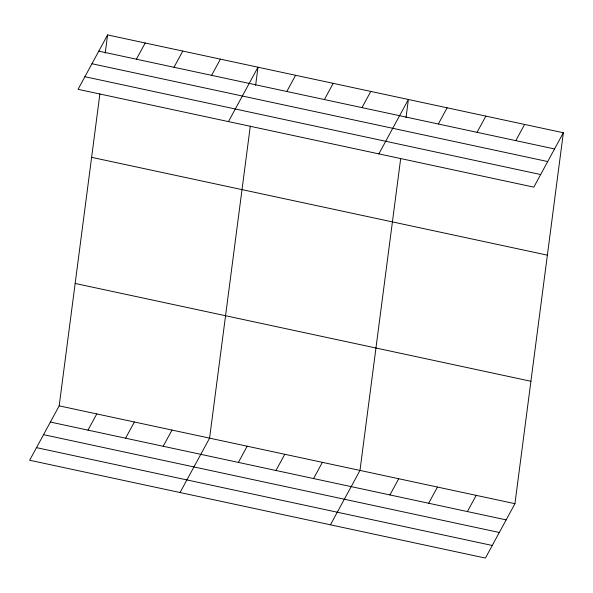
<?xml version="1.0" encoding="UTF-8"?>
<svg xmlns="http://www.w3.org/2000/svg" width="593" height="593" viewBox="0 0 593 593"><rect width="100%" height="100%" fill="white"/><g stroke="black" fill="none" stroke-linecap="round" stroke-linejoin="round"><path stroke-width="0.89" d="M563.35 132.75L533.819 187.143L78.061 89.321L107.592 34.928L563.35 132.75L514.939 503.679L485.408 558.072L29.65 460.25L59.181 405.857L99.898 93.864M105.228 53.066L107.592 34.928M250.298 126.146L209.581 438.138L180.05 492.531M255.627 85.34L257.992 67.209L228.461 121.602M400.698 158.427L359.981 470.419L330.449 524.812M406.027 117.622L408.392 99.491L378.86 153.883M136.397 59.204L145.196 43M173.994 67.276L182.792 51.072M211.597 75.348L220.396 59.137M87.986 430.133L96.785 413.929M286.797 91.485L295.596 75.281M125.583 438.205L134.381 421.994M324.393 99.557L333.192 83.346M163.186 446.27L171.985 430.066M361.997 107.622L370.795 91.418M238.386 462.414L247.185 446.21M438.331 124.011L447.129 107.807M275.982 470.486L284.781 454.275M477.076 132.328L485.875 116.117M313.586 478.551L322.384 462.347M515.814 140.637L524.612 124.434M389.927 494.94L398.726 478.729M428.665 503.249L437.464 487.046M467.403 511.566L476.201 495.363M98.794 51.131L554.551 148.954M91.952 63.74L547.71 161.555M84.903 76.719L540.66 174.542M91.618 157.338L547.376 255.153M75.155 283.454L530.913 381.269M59.181 405.857L514.939 503.679M50.383 422.06L506.14 519.883M43.541 434.662L499.299 532.484M36.492 447.648L492.249 545.471"/></g></svg>
